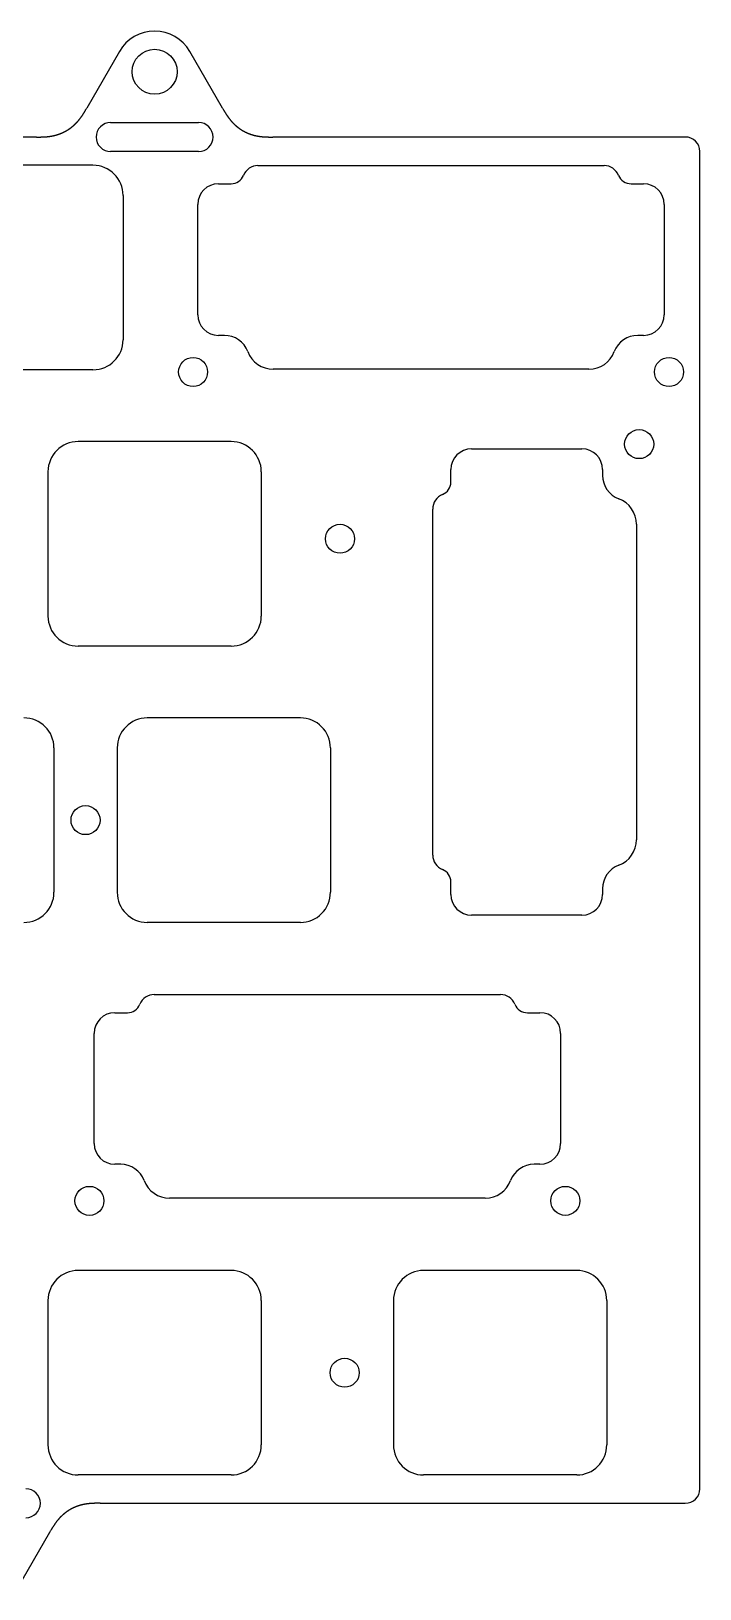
# Model space of a CAD drawing. Header units: millimetres. Extents: x -9 to 276, y -92 to 16.
# Drawn here: x 229.6 to 275.7, y -91.1 to 16.3 of the extents above; entities that cross this region are included whole.
import ezdxf

# ---------------------------------------------------------------- set-up
doc = ezdxf.new("R2010")
doc.units = ezdxf.units.MM
doc.layers.add('BLACK', color=7, linetype='CONTINUOUS')
doc.layers.add('Edge.Cuts', color=53, linetype='CONTINUOUS', true_color=0xc8a339)

msp = doc.modelspace()

# ---------------------------------------------------------------- linework, layer by layer
at = {"layer": 'BLACK', "linetype": 'Continuous'}
for p, q in [((243.4, -69.15), (232.849999, -69.15)), ((267.2125, -69.15), (256.662499, -69.15)), ((230.775, -71.225), (230.775, -81.175001)), ((245.475, -71.225), (245.475, -81.175)), ((254.5875, -71.225), (254.5875, -81.175001)), ((269.2875, -71.225), (269.2875, -81.175)), ((243.4, -83.25), (232.85, -83.25)), ((267.2125, -83.25), (256.6625, -83.25))]:
    msp.add_line(p, q, dxfattribs=at)
at = {"layer": 'BLACK'}
msp.add_circle((251.221875, -76.2), 1, dxfattribs=at)
for centre, radius, start, end in [((232.850004, -71.225004), 2.075004, 90.00013806, 179.99988955), ((243.4, -71.225), 2.075, 0, 90), ((256.662504, -71.225004), 2.075004, 90.00013806, 179.99988955), ((267.2125, -71.225), 2.075, 0, 90), ((232.850002, -81.174998), 2.075002, 180.00008284, 269.99994478), ((243.4, -81.175), 2.075, 270, 0), ((256.662502, -81.174998), 2.075002, 180.00008284, 269.99994478), ((267.2125, -81.175), 2.075, 270, 0)]:
    msp.add_arc(centre, radius, start, end, dxfattribs=at)
at = {"layer": 'Edge.Cuts', "linetype": 'CONTINUOUS'}
for p, q in [((235.700129, 14.9), (233.448462, 11)), ((242.801537, 11), (240.549871, 14.9)), ((233.283406, 10.718846), (233.296514, 10.74055)), ((233.296514, 10.74055), (233.310019, 10.763064)), ((233.310019, 10.763064), (233.324006, 10.786532)), ((233.324006, 10.786532), (233.338586, 10.811149)), ((233.338586, 10.811149), (233.353924, 10.837196)), ((233.353924, 10.837196), (233.370266, 10.865098)), ((233.370266, 10.865098), (233.388018, 10.89556)), ((233.388018, 10.89556), (233.407962, 10.929928)), ((233.407962, 10.929928), (233.432009, 10.971507)), ((233.432009, 10.971507), (233.448462, 11)), ((242.801537, 11), (242.823643, 10.961725)), ((242.823643, 10.961725), (242.845962, 10.923156)), ((242.845962, 10.923156), (242.857212, 10.903769)), ((242.857212, 10.903769), (242.868527, 10.884317)), ((242.868527, 10.884317), (242.879911, 10.864802)), ((242.879911, 10.864802), (242.891369, 10.845228)), ((242.891369, 10.845228), (242.902904, 10.825597)), ((242.902904, 10.825597), (242.91452, 10.805913)), ((242.91452, 10.805913), (242.926221, 10.786177)), ((242.926221, 10.786177), (242.938012, 10.766393)), ((242.938012, 10.766393), (242.949895, 10.746563)), ((242.949895, 10.746563), (242.961876, 10.726691)), ((232.381676, 9.662476), (232.387888, 9.667278)), ((232.387888, 9.667278), (232.394088, 9.672096)), ((232.394088, 9.672096), (232.400276, 9.676931)), ((232.400276, 9.676931), (232.406453, 9.681782)), ((232.406453, 9.681782), (232.412619, 9.68665)), ((232.412619, 9.68665), (232.418774, 9.691534)), ((232.418774, 9.691534), (232.424916, 9.696434)), ((232.424916, 9.696434), (232.431048, 9.701351)), ((232.431048, 9.701351), (232.437168, 9.706285)), ((232.437168, 9.706285), (232.443276, 9.711235)), ((232.443276, 9.711235), (232.449373, 9.716201)), ((232.449373, 9.716201), (232.455459, 9.721184)), ((232.455459, 9.721184), (232.461533, 9.726183)), ((232.461533, 9.726183), (232.467595, 9.731198)), ((232.467595, 9.731198), (232.473645, 9.73623)), ((232.473645, 9.73623), (232.479684, 9.741278)), ((232.479684, 9.741278), (232.485712, 9.746342)), ((232.485712, 9.746342), (232.491727, 9.751423)), ((232.491727, 9.751423), (232.497731, 9.75652)), ((232.497731, 9.75652), (232.503723, 9.761633)), ((232.503723, 9.761633), (232.509704, 9.766763)), ((232.509704, 9.766763), (232.515672, 9.771909)), ((232.515672, 9.771909), (232.521629, 9.777071)), ((232.521629, 9.777071), (232.527574, 9.782249)), ((232.527574, 9.782249), (232.533507, 9.787443)), ((232.533507, 9.787443), (232.539428, 9.792654)), ((232.539428, 9.792654), (232.545338, 9.797881)), ((232.545338, 9.797881), (232.551235, 9.803124)), ((232.551235, 9.803124), (232.55712, 9.808383)), ((232.55712, 9.808383), (232.562994, 9.813658)), ((232.562994, 9.813658), (232.568855, 9.818949)), ((232.568855, 9.818949), (232.574705, 9.824257)), ((232.574705, 9.824257), (232.580542, 9.82958)), ((232.580542, 9.82958), (232.586367, 9.834919)), ((232.586367, 9.834919), (232.586875, 9.835386)), ((232.586875, 9.835386), (232.598466, 9.846097)), ((232.598466, 9.846097), (232.610011, 9.856873)), ((232.610011, 9.856873), (232.621511, 9.867716)), ((232.621511, 9.867716), (232.632966, 9.878626)), ((232.632966, 9.878626), (232.644377, 9.889605)), ((232.644377, 9.889605), (232.655745, 9.900653)), ((232.655745, 9.900653), (232.667071, 9.911771)), ((232.667071, 9.911771), (232.678355, 9.92296)), ((232.678355, 9.92296), (232.689599, 9.934222)), ((232.689599, 9.934222), (232.700804, 9.945556)), ((232.700804, 9.945556), (232.71197, 9.956965)), ((232.71197, 9.956965), (232.723098, 9.968449)), ((232.723098, 9.968449), (232.734189, 9.98001)), ((232.734189, 9.98001), (232.745245, 9.991649)), ((232.745245, 9.991649), (232.756266, 10.003367)), ((232.756266, 10.003367), (232.767253, 10.015166)), ((232.767253, 10.015166), (232.778208, 10.027046)), ((232.778208, 10.027046), (232.789131, 10.03901)), ((232.789131, 10.03901), (232.800024, 10.051058)), ((232.800024, 10.051058), (232.810888, 10.063193)), ((232.810888, 10.063193), (232.821723, 10.075416)), ((232.821723, 10.075416), (232.832532, 10.087729)), ((232.832532, 10.087729), (232.843315, 10.100134)), ((232.843315, 10.100134), (232.854074, 10.112632)), ((232.854074, 10.112632), (232.864811, 10.125226)), ((232.864811, 10.125226), (232.875526, 10.137918)), ((232.875526, 10.137918), (232.886221, 10.15071)), ((232.886221, 10.15071), (232.896898, 10.163604)), ((232.896898, 10.163604), (232.907559, 10.176603)), ((232.907559, 10.176603), (232.918204, 10.189709)), ((232.918204, 10.189709), (232.928837, 10.202926)), ((232.928837, 10.202926), (232.939458, 10.216255)), ((232.939458, 10.216255), (232.95007, 10.229701)), ((232.95007, 10.229701), (232.960675, 10.243266)), ((232.960675, 10.243266), (232.971275, 10.256954)), ((232.971275, 10.256954), (232.981872, 10.270768)), ((232.981872, 10.270768), (232.99247, 10.284713)), ((232.99247, 10.284713), (233.003069, 10.298793)), ((233.003069, 10.298793), (233.013674, 10.313011)), ((233.013674, 10.313011), (233.024287, 10.327374)), ((233.024287, 10.327374), (233.034912, 10.341886)), ((233.034912, 10.341886), (233.045551, 10.356552)), ((233.045551, 10.356552), (233.056208, 10.371379)), ((233.056208, 10.371379), (233.066888, 10.386373)), ((233.066888, 10.386373), (233.077594, 10.401541)), ((233.077594, 10.401541), (233.088331, 10.416891)), ((233.088331, 10.416891), (233.099103, 10.43243)), ((233.099103, 10.43243), (233.109918, 10.448169)), ((233.109918, 10.448169), (233.120779, 10.464116)), ((233.120779, 10.464116), (233.131694, 10.480284)), ((233.131694, 10.480284), (233.142671, 10.496683)), ((233.142671, 10.496683), (233.153715, 10.513327)), ((233.153715, 10.513327), (233.164838, 10.530232)), ((233.164838, 10.530232), (233.176048, 10.547414)), ((233.176048, 10.547414), (233.187357, 10.564892)), ((233.187357, 10.564892), (233.198777, 10.582688)), ((233.198777, 10.582688), (233.210323, 10.600826)), ((233.210323, 10.600826), (233.222011, 10.619335)), ((233.222011, 10.619335), (233.233861, 10.638248)), ((233.233861, 10.638248), (233.245896, 10.657604)), ((233.245896, 10.657604), (233.258142, 10.67745)), ((233.258142, 10.67745), (233.270632, 10.697841)), ((233.270632, 10.697841), (233.283406, 10.718846)), ((235.093762, 10), (241.156237, 10)), ((242.961876, 10.726691), (242.973958, 10.706778)), ((242.973958, 10.706778), (242.986144, 10.686828)), ((242.986144, 10.686828), (242.998439, 10.666844)), ((242.998439, 10.666844), (243.004629, 10.656839)), ((243.004629, 10.656839), (243.010848, 10.646828)), ((243.010848, 10.646828), (243.017096, 10.636808)), ((243.017096, 10.636808), (243.023373, 10.626782)), ((243.023373, 10.626782), (243.029681, 10.61675)), ((243.029681, 10.61675), (243.036019, 10.606711)), ((243.036019, 10.606711), (243.042389, 10.596666)), ((243.042389, 10.596666), (243.04879, 10.586616)), ((243.04879, 10.586616), (243.055223, 10.576561)), ((243.055223, 10.576561), (243.061689, 10.566501)), ((243.061689, 10.566501), (243.068189, 10.556436)), ((243.068189, 10.556436), (243.074722, 10.546367)), ((243.074722, 10.546367), (243.081289, 10.536295)), ((243.081289, 10.536295), (243.087891, 10.526219)), ((243.087891, 10.526219), (243.094528, 10.51614)), ((243.094528, 10.51614), (243.1012, 10.506058)), ((243.1012, 10.506058), (243.107909, 10.495974)), ((243.107909, 10.495974), (243.114654, 10.485888)), ((243.114654, 10.485888), (243.121437, 10.4758)), ((243.121437, 10.4758), (243.128257, 10.465711)), ((243.128257, 10.465711), (243.135115, 10.45562)), ((243.135115, 10.45562), (243.142012, 10.445529)), ((243.142012, 10.445529), (243.148948, 10.435438)), ((243.148948, 10.435438), (243.155924, 10.425347)), ((243.155924, 10.425347), (243.16294, 10.415256)), ((243.16294, 10.415256), (243.169996, 10.405166)), ((243.169996, 10.405166), (243.177094, 10.395077)), ((243.177094, 10.395077), (243.184233, 10.384989)), ((243.184233, 10.384989), (243.191414, 10.374903)), ((243.191414, 10.374903), (243.198638, 10.36482)), ((243.198638, 10.36482), (243.205905, 10.354738)), ((243.205905, 10.354738), (243.213215, 10.34466)), ((243.213215, 10.34466), (243.22057, 10.334585)), ((243.22057, 10.334585), (243.227969, 10.324513)), ((243.227969, 10.324513), (243.235413, 10.314445)), ((243.235413, 10.314445), (243.242902, 10.304381)), ((243.242902, 10.304381), (243.250438, 10.294322)), ((243.250438, 10.294322), (243.25802, 10.284267)), ((243.25802, 10.284267), (243.26565, 10.274218)), ((243.26565, 10.274218), (243.273327, 10.264175)), ((243.273327, 10.264175), (243.281052, 10.254137)), ((243.281052, 10.254137), (243.288825, 10.244105)), ((243.288825, 10.244105), (243.296648, 10.234081)), ((243.296648, 10.234081), (243.30452, 10.224063)), ((243.30452, 10.224063), (243.312442, 10.214052)), ((243.312442, 10.214052), (243.320414, 10.204049)), ((243.320414, 10.204049), (243.328438, 10.194055)), ((243.328438, 10.194055), (243.336513, 10.184068)), ((243.336513, 10.184068), (243.34464, 10.17409)), ((243.34464, 10.17409), (243.352819, 10.164121)), ((243.352819, 10.164121), (243.361052, 10.154162)), ((243.361052, 10.154162), (243.369338, 10.144212)), ((243.369338, 10.144212), (243.377678, 10.134273)), ((243.377678, 10.134273), (243.386072, 10.124344)), ((243.386072, 10.124344), (243.394522, 10.114425)), ((243.394522, 10.114425), (243.403026, 10.104518)), ((243.403026, 10.104518), (243.411587, 10.094622)), ((243.411587, 10.094622), (243.420205, 10.084738)), ((243.420205, 10.084738), (243.428879, 10.074866)), ((243.428879, 10.074866), (243.437611, 10.065007)), ((243.437611, 10.065007), (243.4464, 10.055161)), ((243.4464, 10.055161), (243.455248, 10.045327)), ((243.455248, 10.045327), (243.464155, 10.035508)), ((243.464155, 10.035508), (243.473122, 10.025702)), ((243.473122, 10.025702), (243.482148, 10.01591)), ((243.482148, 10.01591), (243.491235, 10.006133)), ((243.491235, 10.006133), (243.500383, 9.996371)), ((243.500383, 9.996371), (243.509592, 9.986624)), ((243.509592, 9.986624), (243.518863, 9.976893)), ((243.518863, 9.976893), (243.528196, 9.967178)), ((243.528196, 9.967178), (243.537593, 9.957479)), ((243.537593, 9.957479), (243.547052, 9.947796)), ((243.547052, 9.947796), (243.556576, 9.938131)), ((243.556576, 9.938131), (243.566164, 9.928483)), ((243.566164, 9.928483), (243.575817, 9.918853)), ((243.575817, 9.918853), (243.585535, 9.909241)), ((243.585535, 9.909241), (243.595319, 9.899647)), ((243.595319, 9.899647), (243.605169, 9.890072)), ((243.605169, 9.890072), (243.615087, 9.880516)), ((243.615087, 9.880516), (243.625071, 9.87098)), ((243.625071, 9.87098), (243.635124, 9.861463)), ((243.635124, 9.861463), (243.645245, 9.851966)), ((243.645245, 9.851966), (243.655434, 9.84249)), ((243.655434, 9.84249), (243.665693, 9.833035)), ((243.665693, 9.833035), (243.676022, 9.823601)), ((243.676022, 9.823601), (243.686421, 9.814188)), ((243.686421, 9.814188), (243.696891, 9.804797)), ((243.696891, 9.804797), (243.707433, 9.795429)), ((243.707433, 9.795429), (243.718046, 9.786083)), ((243.718046, 9.786083), (243.728731, 9.77676)), ((243.728731, 9.77676), (243.73949, 9.76746)), ((243.73949, 9.76746), (243.750321, 9.758183)), ((243.750321, 9.758183), (243.761226, 9.748931)), ((243.761226, 9.748931), (243.772206, 9.739703)), ((243.772206, 9.739703), (243.778256, 9.734655)), ((243.778256, 9.734655), (243.784318, 9.729623)), ((243.784318, 9.729623), (243.790391, 9.724608)), ((243.790391, 9.724608), (243.796476, 9.71961)), ((243.796476, 9.71961), (243.802572, 9.714627)), ((243.802572, 9.714627), (243.808679, 9.709662)), ((243.808679, 9.709662), (243.814798, 9.704712)), ((243.814798, 9.704712), (243.820929, 9.69978)), ((243.820929, 9.69978), (243.827071, 9.694863)), ((243.827071, 9.694863), (243.833224, 9.689964)), ((243.833224, 9.689964), (243.839388, 9.68508)), ((243.839388, 9.68508), (243.845564, 9.680214)), ((243.845564, 9.680214), (243.851751, 9.675364)), ((243.851751, 9.675364), (243.857949, 9.67053)), ((243.857949, 9.67053), (243.864159, 9.665713)), ((229.984361, 9), (141.490638, 9)), ((229.984361, 9), (230.028561, 9.000006)), ((230.028561, 9.000006), (230.073122, 9.000051)), ((230.073122, 9.000051), (230.095537, 9.0001)), ((230.095537, 9.0001), (230.118041, 9.000173)), ((230.118041, 9.000173), (230.140633, 9.000275)), ((230.140633, 9.000275), (230.163313, 9.000411)), ((230.163313, 9.000411), (230.186082, 9.000585)), ((230.186082, 9.000585), (230.208937, 9.000803)), ((230.208937, 9.000803), (230.231879, 9.001069)), ((230.231879, 9.001069), (230.254908, 9.001387)), ((230.254908, 9.001387), (230.278023, 9.001764)), ((230.278023, 9.001764), (230.301223, 9.002203)), ((230.301223, 9.002203), (230.324509, 9.00271)), ((230.324509, 9.00271), (230.347879, 9.003289)), ((230.347879, 9.003289), (230.371334, 9.003945)), ((230.371334, 9.003945), (230.383093, 9.004303)), ((230.383093, 9.004303), (230.394873, 9.004683)), ((230.394873, 9.004683), (230.406673, 9.005084)), ((230.406673, 9.005084), (230.418495, 9.005507)), ((230.418495, 9.005507), (230.430337, 9.005953)), ((230.430337, 9.005953), (230.4422, 9.006423)), ((230.4422, 9.006423), (230.454084, 9.006917)), ((230.454084, 9.006917), (230.465988, 9.007436)), ((230.465988, 9.007436), (230.477913, 9.00798)), ((230.477913, 9.00798), (230.489859, 9.008549)), ((230.489859, 9.008549), (230.501824, 9.009146)), ((230.501824, 9.009146), (230.513811, 9.009769)), ((230.513811, 9.009769), (230.525817, 9.01042)), ((230.525817, 9.01042), (230.537844, 9.011099)), ((230.537844, 9.011099), (230.549891, 9.011808)), ((230.549891, 9.011808), (230.561959, 9.012545)), ((230.561959, 9.012545), (230.574046, 9.013313)), ((230.574046, 9.013313), (230.586154, 9.014112)), ((230.586154, 9.014112), (230.598282, 9.014942)), ((230.598282, 9.014942), (230.610429, 9.015804)), ((230.610429, 9.015804), (230.622597, 9.016698)), ((230.622597, 9.016698), (230.634784, 9.017625)), ((230.634784, 9.017625), (230.646992, 9.018586)), ((230.646992, 9.018586), (230.659219, 9.019582)), ((230.659219, 9.019582), (230.671465, 9.020612)), ((230.671465, 9.020612), (230.683732, 9.021678)), ((230.683732, 9.021678), (230.696018, 9.02278)), ((230.696018, 9.02278), (230.708324, 9.023919)), ((230.708324, 9.023919), (230.720649, 9.025095)), ((230.720649, 9.025095), (230.732994, 9.026309)), ((230.732994, 9.026309), (230.745358, 9.027562)), ((230.745358, 9.027562), (230.757741, 9.028854)), ((230.757741, 9.028854), (230.770144, 9.030185)), ((230.770144, 9.030185), (230.782566, 9.031557)), ((230.782566, 9.031557), (230.795007, 9.03297)), ((230.795007, 9.03297), (230.807467, 9.034424)), ((230.807467, 9.034424), (230.819947, 9.035921)), ((230.819947, 9.035921), (230.832445, 9.03746)), ((230.832445, 9.03746), (230.844963, 9.039043)), ((230.844963, 9.039043), (230.857499, 9.040669)), ((230.857499, 9.040669), (230.870055, 9.042341)), ((230.870055, 9.042341), (230.882629, 9.044057)), ((230.882629, 9.044057), (230.895222, 9.045819)), ((230.895222, 9.045819), (230.907834, 9.047627)), ((230.907834, 9.047627), (230.920464, 9.049483)), ((230.920464, 9.049483), (230.933113, 9.051386)), ((230.933113, 9.051386), (230.94578, 9.053337)), ((230.94578, 9.053337), (230.958467, 9.055337)), ((230.958467, 9.055337), (230.971171, 9.057386)), ((230.971171, 9.057386), (230.983894, 9.059485)), ((230.983894, 9.059485), (230.996636, 9.061635)), ((230.996636, 9.061635), (231.009395, 9.063836)), ((231.009395, 9.063836), (231.022173, 9.066089)), ((231.022173, 9.066089), (231.034969, 9.068394)), ((231.034969, 9.068394), (231.047784, 9.070753)), ((231.047784, 9.070753), (231.060616, 9.073164)), ((231.060616, 9.073164), (231.073466, 9.07563)), ((231.073466, 9.07563), (231.086335, 9.078151)), ((231.086335, 9.078151), (231.099221, 9.080728)), ((231.099221, 9.080728), (231.112126, 9.08336)), ((231.112126, 9.08336), (231.125048, 9.086049)), ((231.125048, 9.086049), (231.137988, 9.088795)), ((231.137988, 9.088795), (231.150945, 9.091598)), ((231.150945, 9.091598), (231.163921, 9.094461)), ((231.163921, 9.094461), (231.176914, 9.097382)), ((231.176914, 9.097382), (231.189924, 9.100363)), ((231.189924, 9.100363), (231.202952, 9.103404)), ((231.202952, 9.103404), (231.215998, 9.106506)), ((231.215998, 9.106506), (231.229061, 9.109669)), ((231.229061, 9.109669), (231.242141, 9.112894)), ((231.242141, 9.112894), (231.255239, 9.116182)), ((231.255239, 9.116182), (231.268354, 9.119534)), ((231.268354, 9.119534), (231.281486, 9.122949)), ((231.281486, 9.122949), (231.294635, 9.126428)), ((231.294635, 9.126428), (231.307802, 9.129973)), ((231.307802, 9.129973), (231.320985, 9.133583)), ((231.320985, 9.133583), (231.334186, 9.137259)), ((231.334186, 9.137259), (231.347403, 9.141002)), ((231.347403, 9.141002), (231.360637, 9.144813)), ((231.360637, 9.144813), (231.373889, 9.148692)), ((231.373889, 9.148692), (231.387157, 9.152639)), ((231.387157, 9.152639), (231.400441, 9.156656)), ((231.400441, 9.156656), (231.413743, 9.160742)), ((231.413743, 9.160742), (231.427061, 9.164899)), ((231.427061, 9.164899), (231.440396, 9.169127)), ((231.440396, 9.169127), (231.453747, 9.173427)), ((231.453747, 9.173427), (231.467114, 9.177799)), ((231.467114, 9.177799), (231.480498, 9.182244)), ((231.480498, 9.182244), (231.493899, 9.186762)), ((231.493899, 9.186762), (231.507316, 9.191354)), ((231.507316, 9.191354), (231.520749, 9.196021)), ((231.520749, 9.196021), (231.534198, 9.200763)), ((231.534198, 9.200763), (231.547663, 9.205581)), ((231.547663, 9.205581), (231.561145, 9.210476)), ((231.561145, 9.210476), (231.568542, 9.213192)), ((231.568542, 9.213192), (231.57593, 9.215925)), ((231.57593, 9.215925), (231.58331, 9.218677)), ((231.58331, 9.218677), (231.590681, 9.221447)), ((231.590681, 9.221447), (231.598044, 9.224236)), ((231.598044, 9.224236), (231.605398, 9.227042)), ((231.605398, 9.227042), (231.612744, 9.229867)), ((231.612744, 9.229867), (231.620081, 9.232709)), ((231.620081, 9.232709), (231.62741, 9.23557)), ((231.62741, 9.23557), (231.63473, 9.238449)), ((231.63473, 9.238449), (231.642041, 9.241346)), ((231.642041, 9.241346), (231.649343, 9.244261)), ((231.649343, 9.244261), (231.656637, 9.247194)), ((231.656637, 9.247194), (231.663922, 9.250146)), ((231.663922, 9.250146), (231.671199, 9.253115)), ((231.671199, 9.253115), (231.678466, 9.256102)), ((231.678466, 9.256102), (231.685725, 9.259107)), ((231.685725, 9.259107), (231.692975, 9.26213)), ((231.692975, 9.26213), (231.700216, 9.265172)), ((231.700216, 9.265172), (231.707448, 9.268231)), ((231.707448, 9.268231), (231.714671, 9.271308)), ((231.714671, 9.271308), (231.721886, 9.274403)), ((231.721886, 9.274403), (231.729091, 9.277516)), ((231.729091, 9.277516), (231.736288, 9.280647)), ((231.736288, 9.280647), (231.743475, 9.283795)), ((231.743475, 9.283795), (231.750654, 9.286962)), ((231.750654, 9.286962), (231.757823, 9.290147)), ((231.757823, 9.290147), (231.764983, 9.293349)), ((231.764983, 9.293349), (231.772134, 9.296569)), ((231.772134, 9.296569), (231.779277, 9.299807)), ((231.779277, 9.299807), (231.786409, 9.303063)), ((231.786409, 9.303063), (231.793533, 9.306337)), ((231.793533, 9.306337), (231.800648, 9.309628)), ((231.800648, 9.309628), (231.807753, 9.312937)), ((231.807753, 9.312937), (231.814849, 9.316264)), ((231.814849, 9.316264), (231.821936, 9.319609)), ((231.821936, 9.319609), (231.829014, 9.322971)), ((231.829014, 9.322971), (231.836082, 9.326351)), ((231.836082, 9.326351), (231.843141, 9.329749)), ((231.843141, 9.329749), (231.85019, 9.333165)), ((231.85019, 9.333165), (231.85723, 9.336598)), ((231.85723, 9.336598), (231.864261, 9.340049)), ((231.864261, 9.340049), (231.871282, 9.343517)), ((231.871282, 9.343517), (231.878294, 9.347003)), ((231.878294, 9.347003), (231.885296, 9.350507)), ((231.885296, 9.350507), (231.892289, 9.354029)), ((231.892289, 9.354029), (231.899272, 9.357567)), ((231.899272, 9.357567), (231.906246, 9.361124)), ((231.906246, 9.361124), (231.91321, 9.364698)), ((231.91321, 9.364698), (231.920165, 9.36829)), ((231.920165, 9.36829), (231.92711, 9.371899)), ((231.92711, 9.371899), (231.934045, 9.375526)), ((231.934045, 9.375526), (231.940971, 9.37917)), ((231.940971, 9.37917), (231.947886, 9.382831)), ((231.947886, 9.382831), (231.954793, 9.386511)), ((231.954793, 9.386511), (231.961689, 9.390207)), ((231.961689, 9.390207), (231.968576, 9.393921)), ((231.968576, 9.393921), (231.975452, 9.397653)), ((231.975452, 9.397653), (231.982319, 9.401402)), ((231.982319, 9.401402), (231.989176, 9.405168)), ((231.989176, 9.405168), (231.996024, 9.408952)), ((231.996024, 9.408952), (232.002861, 9.412753)), ((232.002861, 9.412753), (232.009689, 9.416572)), ((232.009689, 9.416572), (232.016506, 9.420407)), ((232.016506, 9.420407), (232.023314, 9.424261)), ((232.023314, 9.424261), (232.030111, 9.428131)), ((232.030111, 9.428131), (232.036899, 9.432019)), ((232.036899, 9.432019), (232.043676, 9.435924)), ((232.043676, 9.435924), (232.050443, 9.439846)), ((232.050443, 9.439846), (232.057201, 9.443786)), ((232.057201, 9.443786), (232.063948, 9.447743)), ((232.063948, 9.447743), (232.070685, 9.451717)), ((232.070685, 9.451717), (232.077412, 9.455709)), ((232.077412, 9.455709), (232.084129, 9.459717)), ((232.084129, 9.459717), (232.090835, 9.463743)), ((232.090835, 9.463743), (232.097532, 9.467786)), ((232.097532, 9.467786), (232.104217, 9.471846)), ((232.104217, 9.471846), (232.110893, 9.475924)), ((232.110893, 9.475924), (232.117559, 9.480018)), ((232.117559, 9.480018), (232.124214, 9.48413)), ((232.124214, 9.48413), (232.130859, 9.488258)), ((232.130859, 9.488258), (232.137493, 9.492404)), ((232.137493, 9.492404), (232.144117, 9.496567)), ((232.144117, 9.496567), (232.150731, 9.500747)), ((232.150731, 9.500747), (232.157334, 9.504944)), ((232.157334, 9.504944), (232.163926, 9.509158)), ((232.163926, 9.509158), (232.170508, 9.513389)), ((232.170508, 9.513389), (232.17708, 9.517637)), ((232.17708, 9.517637), (232.183641, 9.521903)), ((232.183641, 9.521903), (232.190192, 9.526185)), ((232.190192, 9.526185), (232.196732, 9.530484)), ((232.196732, 9.530484), (232.203261, 9.5348)), ((232.203261, 9.5348), (232.20978, 9.539133)), ((232.20978, 9.539133), (232.216288, 9.543483)), ((232.216288, 9.543483), (232.222785, 9.54785)), ((232.222785, 9.54785), (232.229272, 9.552233)), ((232.229272, 9.552233), (232.235747, 9.556634)), ((232.235747, 9.556634), (232.242213, 9.561051)), ((232.242213, 9.561051), (232.248667, 9.565486)), ((232.248667, 9.565486), (232.255111, 9.569937)), ((232.255111, 9.569937), (232.261543, 9.574405)), ((232.261543, 9.574405), (232.267965, 9.57889)), ((232.267965, 9.57889), (232.274376, 9.583391)), ((232.274376, 9.583391), (232.280776, 9.58791)), ((232.280776, 9.58791), (232.287165, 9.592445)), ((232.287165, 9.592445), (232.293544, 9.596997)), ((232.293544, 9.596997), (232.299911, 9.601566)), ((232.299911, 9.601566), (232.306267, 9.606151)), ((232.306267, 9.606151), (232.312612, 9.610753)), ((232.312612, 9.610753), (232.318947, 9.615372)), ((232.318947, 9.615372), (232.32527, 9.620008)), ((232.32527, 9.620008), (232.331582, 9.62466)), ((232.331582, 9.62466), (232.337883, 9.629329)), ((232.337883, 9.629329), (232.344173, 9.634014)), ((232.344173, 9.634014), (232.350451, 9.638717)), ((232.350451, 9.638717), (232.356719, 9.643435)), ((232.356719, 9.643435), (232.362975, 9.648171)), ((232.362975, 9.648171), (232.36922, 9.652923)), ((232.36922, 9.652923), (232.375454, 9.657691)), ((232.375454, 9.657691), (232.381676, 9.662476)), ((243.864159, 9.665713), (243.87038, 9.660913)), ((243.87038, 9.660913), (243.876612, 9.656129)), ((243.876612, 9.656129), (243.882855, 9.651362)), ((243.882855, 9.651362), (243.889109, 9.646612)), ((243.889109, 9.646612), (243.895375, 9.641878)), ((243.895375, 9.641878), (243.901651, 9.637161)), ((243.901651, 9.637161), (243.907939, 9.632461)), ((243.907939, 9.632461), (243.914237, 9.627777)), ((243.914237, 9.627777), (243.920547, 9.62311)), ((243.920547, 9.62311), (243.926868, 9.61846)), ((243.926868, 9.61846), (243.933199, 9.613827)), ((243.933199, 9.613827), (243.939542, 9.60921)), ((243.939542, 9.60921), (243.945895, 9.604611)), ((243.945895, 9.604611), (243.95226, 9.600028)), ((243.95226, 9.600028), (243.958635, 9.595461)), ((243.958635, 9.595461), (243.965021, 9.590912)), ((243.965021, 9.590912), (243.971418, 9.586379)), ((243.971418, 9.586379), (243.977826, 9.581864)), ((243.977826, 9.581864), (243.984244, 9.577365)), ((243.984244, 9.577365), (243.990673, 9.572883)), ((243.990673, 9.572883), (243.997113, 9.568418)), ((243.997113, 9.568418), (244.003564, 9.56397)), ((244.003564, 9.56397), (244.010025, 9.559539)), ((244.010025, 9.559539), (244.016497, 9.555124)), ((244.016497, 9.555124), (244.02298, 9.550727)), ((244.02298, 9.550727), (244.029473, 9.546347)), ((244.029473, 9.546347), (244.035977, 9.541983)), ((244.035977, 9.541983), (244.042492, 9.537637)), ((244.042492, 9.537637), (244.049017, 9.533308)), ((244.049017, 9.533308), (244.055552, 9.528995)), ((244.055552, 9.528995), (244.062098, 9.5247)), ((244.062098, 9.5247), (244.068655, 9.520422)), ((244.068655, 9.520422), (244.075222, 9.516161)), ((244.075222, 9.516161), (244.081799, 9.511917)), ((244.081799, 9.511917), (244.088387, 9.50769)), ((244.088387, 9.50769), (244.094985, 9.50348)), ((244.094985, 9.50348), (244.101593, 9.499287)), ((244.101593, 9.499287), (244.108212, 9.495111)), ((244.108212, 9.495111), (244.114841, 9.490953)), ((244.114841, 9.490953), (244.12148, 9.486812)), ((244.12148, 9.486812), (244.12813, 9.482687)), ((244.12813, 9.482687), (244.13479, 9.47858)), ((244.13479, 9.47858), (244.14146, 9.474491)), ((244.14146, 9.474491), (244.14814, 9.470418)), ((244.14814, 9.470418), (244.15483, 9.466363)), ((244.15483, 9.466363), (244.161531, 9.462325)), ((244.161531, 9.462325), (244.168241, 9.458304)), ((244.168241, 9.458304), (244.174962, 9.454301)), ((244.174962, 9.454301), (244.181693, 9.450314)), ((244.181693, 9.450314), (244.188433, 9.446346)), ((244.188433, 9.446346), (244.195184, 9.442394)), ((244.195184, 9.442394), (244.201945, 9.43846)), ((244.201945, 9.43846), (244.208716, 9.434543)), ((244.208716, 9.434543), (244.215496, 9.430643)), ((244.215496, 9.430643), (244.222287, 9.426761)), ((244.222287, 9.426761), (244.229087, 9.422896)), ((244.229087, 9.422896), (244.235898, 9.419049)), ((244.235898, 9.419049), (244.242718, 9.415219)), ((244.242718, 9.415219), (244.249548, 9.411406)), ((244.249548, 9.411406), (244.256387, 9.407611)), ((244.256387, 9.407611), (244.263237, 9.403834)), ((244.263237, 9.403834), (244.270096, 9.400073)), ((244.270096, 9.400073), (244.276965, 9.396331)), ((244.276965, 9.396331), (244.283844, 9.392606)), ((244.283844, 9.392606), (244.290732, 9.388898)), ((244.290732, 9.388898), (244.29763, 9.385208)), ((244.29763, 9.385208), (244.304538, 9.381535)), ((244.304538, 9.381535), (244.311455, 9.37788)), ((244.311455, 9.37788), (244.318382, 9.374242)), ((244.318382, 9.374242), (244.325318, 9.370622)), ((244.325318, 9.370622), (244.332264, 9.36702)), ((244.332264, 9.36702), (244.339219, 9.363435)), ((244.339219, 9.363435), (244.346184, 9.359868)), ((244.346184, 9.359868), (244.353158, 9.356319)), ((244.353158, 9.356319), (244.360142, 9.352787)), ((244.360142, 9.352787), (244.367135, 9.349273)), ((244.367135, 9.349273), (244.374137, 9.345776)), ((244.374137, 9.345776), (244.381149, 9.342297)), ((244.381149, 9.342297), (244.38817, 9.338836)), ((244.38817, 9.338836), (244.395201, 9.335392)), ((244.395201, 9.335392), (244.402241, 9.331967)), ((244.402241, 9.331967), (244.40929, 9.328559)), ((244.40929, 9.328559), (244.416348, 9.325169)), ((244.416348, 9.325169), (244.423415, 9.321796)), ((244.423415, 9.321796), (244.430492, 9.318441)), ((244.430492, 9.318441), (244.437578, 9.315104)), ((244.437578, 9.315104), (244.444673, 9.311785)), ((244.444673, 9.311785), (244.451777, 9.308484)), ((244.451777, 9.308484), (244.45889, 9.305201)), ((244.45889, 9.305201), (244.466012, 9.301935)), ((244.466012, 9.301935), (244.473144, 9.298687)), ((244.473144, 9.298687), (244.480284, 9.295457)), ((244.480284, 9.295457), (244.487433, 9.292245)), ((244.487433, 9.292245), (244.494591, 9.289051)), ((244.494591, 9.289051), (244.501759, 9.285875)), ((244.501759, 9.285875), (244.508935, 9.282717)), ((244.508935, 9.282717), (244.51612, 9.279577)), ((244.51612, 9.279577), (244.523314, 9.276454)), ((244.523314, 9.276454), (244.530516, 9.27335)), ((244.530516, 9.27335), (244.537728, 9.270263)), ((244.537728, 9.270263), (244.544948, 9.267195)), ((244.544948, 9.267195), (244.552177, 9.264145)), ((244.552177, 9.264145), (244.559415, 9.261112)), ((244.559415, 9.261112), (244.566662, 9.258098)), ((244.566662, 9.258098), (244.573917, 9.255101)), ((244.573917, 9.255101), (244.581181, 9.252123)), ((244.581181, 9.252123), (244.588454, 9.249163)), ((244.588454, 9.249163), (244.595735, 9.246221)), ((244.595735, 9.246221), (244.603025, 9.243297)), ((244.603025, 9.243297), (244.610323, 9.240391)), ((244.610323, 9.240391), (244.617631, 9.237503)), ((244.617631, 9.237503), (244.624946, 9.234633)), ((244.624946, 9.234633), (244.63227, 9.231782)), ((244.63227, 9.231782), (244.639603, 9.228948)), ((244.639603, 9.228948), (244.646944, 9.226133)), ((244.646944, 9.226133), (244.654293, 9.223336)), ((244.654293, 9.223336), (244.661651, 9.220557)), ((244.661651, 9.220557), (244.669017, 9.217797)), ((244.669017, 9.217797), (244.676392, 9.215054)), ((244.676392, 9.215054), (244.683775, 9.21233)), ((244.683775, 9.21233), (244.691166, 9.209625)), ((244.691166, 9.209625), (244.698566, 9.206937)), ((244.698566, 9.206937), (244.705974, 9.204268)), ((244.705974, 9.204268), (244.71339, 9.201617)), ((244.71339, 9.201617), (244.720814, 9.198984)), ((244.720814, 9.198984), (244.728247, 9.196369)), ((244.728247, 9.196369), (244.735687, 9.193773)), ((244.735687, 9.193773), (244.743136, 9.191196)), ((244.743136, 9.191196), (244.750593, 9.188636)), ((244.750593, 9.188636), (244.758058, 9.186095)), ((244.758058, 9.186095), (244.765531, 9.183572)), ((244.765531, 9.183572), (244.773013, 9.181068)), ((244.773013, 9.181068), (244.780502, 9.178582)), ((244.780502, 9.178582), (244.787999, 9.176115)), ((244.787999, 9.176115), (244.795504, 9.173666)), ((244.795504, 9.173666), (244.803017, 9.171235)), ((244.803017, 9.171235), (244.810539, 9.168823)), ((244.810539, 9.168823), (244.818068, 9.16643)), ((244.818068, 9.16643), (244.825605, 9.164055)), ((244.825605, 9.164055), (244.82626, 9.163849)), ((244.82626, 9.163849), (244.841331, 9.159166)), ((244.841331, 9.159166), (244.856436, 9.154556)), ((244.856436, 9.154556), (244.871576, 9.150018)), ((244.871576, 9.150018), (244.886753, 9.145553)), ((244.886753, 9.145553), (244.901966, 9.14116)), ((244.901966, 9.14116), (244.917218, 9.136839)), ((244.917218, 9.136839), (244.932509, 9.13259)), ((244.932509, 9.13259), (244.947842, 9.128412)), ((244.947842, 9.128412), (244.963216, 9.124305)), ((244.963216, 9.124305), (244.978635, 9.120269)), ((244.978635, 9.120269), (244.994098, 9.116303)), ((244.994098, 9.116303), (245.009608, 9.112408)), ((245.009608, 9.112408), (245.025166, 9.108583)), ((245.025166, 9.108583), (245.040773, 9.104828)), ((245.040773, 9.104828), (245.056431, 9.101143)), ((245.056431, 9.101143), (245.072143, 9.097527)), ((245.072143, 9.097527), (245.087909, 9.09398)), ((245.087909, 9.09398), (245.103731, 9.090502)), ((245.103731, 9.090502), (245.119612, 9.087093)), ((245.119612, 9.087093), (245.135553, 9.083752)), ((245.135553, 9.083752), (245.151556, 9.08048)), ((245.151556, 9.08048), (245.167624, 9.077276)), ((245.167624, 9.077276), (245.183759, 9.074139)), ((245.183759, 9.074139), (245.199962, 9.071071)), ((245.199962, 9.071071), (245.216237, 9.06807)), ((245.216237, 9.06807), (245.232586, 9.065136)), ((245.232586, 9.065136), (245.249012, 9.06227)), ((245.249012, 9.06227), (245.265517, 9.05947)), ((245.265517, 9.05947), (245.282104, 9.056737)), ((245.282104, 9.056737), (245.298778, 9.054071)), ((245.298778, 9.054071), (245.31554, 9.051471)), ((245.31554, 9.051471), (245.332394, 9.048938)), ((245.332394, 9.048938), (245.349344, 9.04647)), ((245.349344, 9.04647), (245.366394, 9.044069)), ((245.366394, 9.044069), (245.383549, 9.041733)), ((245.383549, 9.041733), (245.400811, 9.039462)), ((245.400811, 9.039462), (245.418186, 9.037257)), ((245.418186, 9.037257), (245.435679, 9.035118)), ((245.435679, 9.035118), (245.453296, 9.033043)), ((245.453296, 9.033043), (245.471041, 9.031033)), ((245.471041, 9.031033), (245.48892, 9.029088)), ((245.48892, 9.029088), (245.506941, 9.027208)), ((245.506941, 9.027208), (245.525111, 9.025391)), ((245.525111, 9.025391), (245.543436, 9.02364)), ((245.543436, 9.02364), (245.561925, 9.021952)), ((245.561925, 9.021952), (245.580586, 9.020328)), ((245.580586, 9.020328), (245.59943, 9.018769)), ((245.59943, 9.018769), (245.618468, 9.017272)), ((245.618468, 9.017272), (245.637709, 9.01584)), ((245.637709, 9.01584), (245.657168, 9.014471)), ((245.657168, 9.014471), (245.676858, 9.013165)), ((245.676858, 9.013165), (245.696795, 9.011922)), ((245.696795, 9.011922), (245.716996, 9.010742)), ((245.716996, 9.010742), (245.737482, 9.009624)), ((245.737482, 9.009624), (245.758272, 9.00857)), ((245.758272, 9.00857), (245.779394, 9.007577)), ((245.779394, 9.007577), (245.800875, 9.006648)), ((245.800875, 9.006648), (245.822749, 9.00578)), ((245.822749, 9.00578), (245.845053, 9.004974)), ((245.845053, 9.004974), (245.867833, 9.00423)), ((245.867833, 9.00423), (245.891143, 9.003547)), ((245.891143, 9.003547), (245.915048, 9.002926)), ((245.915048, 9.002926), (245.939625, 9.002365)), ((245.939625, 9.002365), (245.964976, 9.001866)), ((245.964976, 9.001866), (245.991227, 9.001427)), ((245.991227, 9.001427), (246.018544, 9.001048)), ((246.018544, 9.001048), (246.047153, 9.00073)), ((246.047153, 9.00073), (246.07738, 9.00047)), ((246.07738, 9.00047), (246.109715, 9.000269)), ((246.109715, 9.000269), (246.144972, 9.000126)), ((246.144972, 9.000126), (246.184709, 9.000038)), ((246.184709, 9.000038), (246.232742, 9.000003)), ((246.232742, 9.000003), (246.265638, 9)), ((274.7, 9), (246.265638, 9)), ((241.156237, 8), (235.093762, 8)), ((275.7, -84.2), (275.7, 8)), ((233.875, 7.05), (223.325, 7.05)), ((235.95, 4.975), (235.95, -4.975)), ((233.875, -7.05), (223.325, -7.05)), ((243.4, -12), (232.85, -12)), ((230.775, -14.075), (230.775, -24.025)), ((245.475, -14.075), (245.475, -24.025)), ((243.4, -26.1), (232.85, -26.1)), ((231.1875, -33.125), (231.1875, -43.075)), ((231.894371, -85.916205), (231.888286, -85.921188)), ((231.900468, -85.911239), (231.894371, -85.916205)), ((231.906577, -85.906289), (231.900468, -85.911239)), ((231.912697, -85.901355), (231.906577, -85.906289)), ((231.918828, -85.896438), (231.912697, -85.901355)), ((231.924971, -85.891538), (231.918828, -85.896438)), ((231.931126, -85.886653), (231.924971, -85.891538)), ((231.937291, -85.881786), (231.931126, -85.886653)), ((231.943469, -85.876935), (231.937291, -85.881786)), ((231.949657, -85.8721), (231.943469, -85.876935)), ((231.955857, -85.867282), (231.949657, -85.8721)), ((231.962068, -85.86248), (231.955857, -85.867282)), ((231.968291, -85.857695), (231.962068, -85.86248)), ((231.974525, -85.852926), (231.968291, -85.857695)), ((231.98077, -85.848174), (231.974525, -85.852926)), ((231.987026, -85.843439), (231.98077, -85.848174)), ((231.993294, -85.83872), (231.987026, -85.843439)), ((231.999572, -85.834018), (231.993294, -85.83872)), ((232.005862, -85.829332), (231.999572, -85.834018)), ((232.012163, -85.824664), (232.005862, -85.829332)), ((232.018475, -85.820011), (232.012163, -85.824664)), ((232.024799, -85.815376), (232.018475, -85.820011)), ((232.031133, -85.810757), (232.024799, -85.815376)), ((232.037478, -85.806155), (232.031133, -85.810757)), ((232.043834, -85.801569), (232.037478, -85.806155)), ((232.050202, -85.797), (232.043834, -85.801569)), ((232.05658, -85.792448), (232.050202, -85.797)), ((232.062969, -85.787913), (232.05658, -85.792448)), ((232.069369, -85.783395), (232.062969, -85.787913)), ((232.07578, -85.778893), (232.069369, -85.783395)), ((232.082202, -85.774408), (232.07578, -85.778893)), ((232.088635, -85.76994), (232.082202, -85.774408)), ((232.095079, -85.765489), (232.088635, -85.76994)), ((232.101533, -85.761055), (232.095079, -85.765489)), ((232.107998, -85.756637), (232.101533, -85.761055)), ((232.114474, -85.752236), (232.107998, -85.756637)), ((232.120961, -85.747853), (232.114474, -85.752236)), ((232.127458, -85.743486), (232.120961, -85.747853)), ((232.133966, -85.739136), (232.127458, -85.743486)), ((232.140485, -85.734803), (232.133966, -85.739136)), ((232.147014, -85.730487), (232.140485, -85.734803)), ((232.153554, -85.726188), (232.147014, -85.730487)), ((232.160105, -85.721905), (232.153554, -85.726188)), ((232.166666, -85.71764), (232.160105, -85.721905)), ((232.173237, -85.713392), (232.166666, -85.71764)), ((232.17982, -85.709161), (232.173237, -85.713392)), ((232.186412, -85.704947), (232.17982, -85.709161)), ((232.193015, -85.70075), (232.186412, -85.704947)), ((232.199629, -85.69657), (232.193015, -85.70075)), ((232.206253, -85.692407), (232.199629, -85.69657)), ((232.212887, -85.688261), (232.206253, -85.692407)), ((232.219532, -85.684132), (232.212887, -85.688261)), ((232.226187, -85.680021), (232.219532, -85.684132)), ((232.232853, -85.675926), (232.226187, -85.680021)), ((232.239529, -85.671849), (232.232853, -85.675926)), ((232.246215, -85.667789), (232.239529, -85.671849)), ((232.252911, -85.663746), (232.246215, -85.667789)), ((232.259617, -85.65972), (232.252911, -85.663746)), ((232.266334, -85.655711), (232.259617, -85.65972)), ((232.273061, -85.65172), (232.266334, -85.655711)), ((232.279798, -85.647745), (232.273061, -85.65172)), ((232.286546, -85.643788), (232.279798, -85.647745)), ((232.293303, -85.639849), (232.286546, -85.643788)), ((232.30007, -85.635926), (232.293303, -85.639849)), ((232.306848, -85.632021), (232.30007, -85.635926)), ((232.313635, -85.628133), (232.306848, -85.632021)), ((232.320433, -85.624263), (232.313635, -85.628133)), ((232.32724, -85.62041), (232.320433, -85.624263)), ((232.334058, -85.616574), (232.32724, -85.62041)), ((232.340885, -85.612755), (232.334058, -85.616574)), ((232.347723, -85.608954), (232.340885, -85.612755)), ((232.35457, -85.60517), (232.347723, -85.608954)), ((232.361427, -85.601404), (232.35457, -85.60517)), ((232.368294, -85.597655), (232.361427, -85.601404)), ((232.375171, -85.593923), (232.368294, -85.597655)), ((232.382058, -85.590209), (232.375171, -85.593923)), ((232.388954, -85.586512), (232.382058, -85.590209)), ((232.39586, -85.582833), (232.388954, -85.586512)), ((232.402776, -85.579172), (232.39586, -85.582833)), ((232.409702, -85.575527), (232.402776, -85.579172)), ((232.416637, -85.571901), (232.409702, -85.575527)), ((232.423582, -85.568291), (232.416637, -85.571901)), ((232.430537, -85.5647), (232.423582, -85.568291)), ((232.437501, -85.561126), (232.430537, -85.5647)), ((232.444475, -85.557569), (232.437501, -85.561126)), ((232.451458, -85.55403), (232.444475, -85.557569)), ((232.458451, -85.550509), (232.451458, -85.55403)), ((232.465453, -85.547005), (232.458451, -85.550509)), ((232.472465, -85.543519), (232.465453, -85.547005)), ((232.479486, -85.54005), (232.472465, -85.543519)), ((232.486517, -85.536599), (232.479486, -85.54005)), ((232.493557, -85.533166), (232.486517, -85.536599)), ((232.500607, -85.529751), (232.493557, -85.533166)), ((232.507666, -85.526353), (232.500607, -85.529751)), ((232.514734, -85.522973), (232.507666, -85.526353)), ((232.521811, -85.51961), (232.514734, -85.522973)), ((232.528898, -85.516265), (232.521811, -85.51961)), ((232.535995, -85.512938), (232.528898, -85.516265)), ((232.5431, -85.509629), (232.535995, -85.512938)), ((232.550214, -85.506338), (232.5431, -85.509629)), ((232.557338, -85.503064), (232.550214, -85.506338)), ((232.564471, -85.499808), (232.557338, -85.503064)), ((232.571613, -85.49657), (232.564471, -85.499808)), ((232.578765, -85.49335), (232.571613, -85.49657)), ((232.585925, -85.490148), (232.578765, -85.49335)), ((232.593094, -85.486963), (232.585925, -85.490148)), ((232.600273, -85.483796), (232.593094, -85.486963)), ((232.60746, -85.480648), (232.600273, -85.483796)), ((232.614657, -85.477517), (232.60746, -85.480648)), ((232.621862, -85.474404), (232.614657, -85.477517)), ((232.629077, -85.471309), (232.621862, -85.474404)), ((232.6363, -85.468231), (232.629077, -85.471309)), ((232.643532, -85.465172), (232.6363, -85.468231)), ((232.650773, -85.462131), (232.643532, -85.465172)), ((232.658023, -85.459108), (232.650773, -85.462131)), ((232.665282, -85.456103), (232.658023, -85.459108)), ((232.67255, -85.453115), (232.665282, -85.456103)), ((232.679826, -85.450146), (232.67255, -85.453115)), ((232.687111, -85.447195), (232.679826, -85.450146)), ((232.694405, -85.444262), (232.687111, -85.447195)), ((232.701708, -85.441347), (232.694405, -85.444262)), ((232.709019, -85.43845), (232.701708, -85.441347)), ((232.716339, -85.435571), (232.709019, -85.43845)), ((232.723668, -85.43271), (232.716339, -85.435571)), ((232.731005, -85.429867), (232.723668, -85.43271)), ((232.73835, -85.427042), (232.731005, -85.429867)), ((232.745705, -85.424236), (232.73835, -85.427042)), ((232.753068, -85.421448), (232.745705, -85.424236)), ((232.760439, -85.418677), (232.753068, -85.421448)), ((232.767819, -85.415925), (232.760439, -85.418677)), ((232.775207, -85.413192), (232.767819, -85.415925)), ((232.782604, -85.410476), (232.775207, -85.413192)), ((232.796086, -85.405581), (232.782604, -85.410476)), ((232.809551, -85.400763), (232.796086, -85.405581)), ((232.823, -85.396021), (232.809551, -85.400763)), ((232.836433, -85.391354), (232.823, -85.396021)), ((232.84985, -85.386762), (232.836433, -85.391354)), ((232.863251, -85.382244), (232.84985, -85.386762)), ((232.876635, -85.377799), (232.863251, -85.382244)), ((232.890002, -85.373427), (232.876635, -85.377799)), ((232.903354, -85.369127), (232.890002, -85.373427)), ((232.916688, -85.364899), (232.903354, -85.369127)), ((232.930006, -85.360742), (232.916688, -85.364899)), ((232.943308, -85.356656), (232.930006, -85.360742)), ((232.956593, -85.352639), (232.943308, -85.356656)), ((232.969861, -85.348692), (232.956593, -85.352639)), ((232.983112, -85.344813), (232.969861, -85.348692)), ((232.996346, -85.341002), (232.983112, -85.344813)), ((233.009564, -85.337259), (232.996346, -85.341002)), ((233.022764, -85.333583), (233.009564, -85.337259)), ((233.035948, -85.329973), (233.022764, -85.333583)), ((233.049114, -85.326428), (233.035948, -85.329973)), ((233.062263, -85.322949), (233.049114, -85.326428)), ((233.075396, -85.319534), (233.062263, -85.322949)), ((233.088511, -85.316182), (233.075396, -85.319534)), ((233.101608, -85.312894), (233.088511, -85.316182)), ((233.114689, -85.309669), (233.101608, -85.312894)), ((233.127752, -85.306506), (233.114689, -85.309669)), ((233.140797, -85.303404), (233.127752, -85.306506)), ((233.153825, -85.300363), (233.140797, -85.303404)), ((233.166836, -85.297382), (233.153825, -85.300363)), ((233.179829, -85.294461), (233.166836, -85.297382)), ((233.192804, -85.291598), (233.179829, -85.294461)), ((233.205762, -85.288795), (233.192804, -85.291598)), ((233.218702, -85.286049), (233.205762, -85.288795)), ((233.231624, -85.28336), (233.218702, -85.286049)), ((233.244528, -85.280728), (233.231624, -85.28336)), ((233.257415, -85.278151), (233.244528, -85.280728)), ((233.270283, -85.27563), (233.257415, -85.278151)), ((233.283133, -85.273164), (233.270283, -85.27563)), ((233.295966, -85.270753), (233.283133, -85.273164)), ((233.30878, -85.268394), (233.295966, -85.270753)), ((233.321576, -85.266089), (233.30878, -85.268394)), ((233.334354, -85.263836), (233.321576, -85.266089)), ((233.347114, -85.261635), (233.334354, -85.263836)), ((233.359855, -85.259485), (233.347114, -85.261635)), ((233.372578, -85.257386), (233.359855, -85.259485)), ((233.385283, -85.255337), (233.372578, -85.257386)), ((233.397969, -85.253337), (233.385283, -85.255337)), ((233.410637, -85.251386), (233.397969, -85.253337)), ((233.423286, -85.249483), (233.410637, -85.251386)), ((233.435916, -85.247627), (233.423286, -85.249483)), ((233.448528, -85.245819), (233.435916, -85.247627)), ((233.461121, -85.244057), (233.448528, -85.245819)), ((233.473695, -85.242341), (233.461121, -85.244057)), ((233.48625, -85.240669), (233.473695, -85.242341)), ((233.498786, -85.239043), (233.48625, -85.240669)), ((233.511304, -85.23746), (233.498786, -85.239043)), ((233.523802, -85.235921), (233.511304, -85.23746)), ((233.536282, -85.234424), (233.523802, -85.235921)), ((233.548742, -85.23297), (233.536282, -85.234424)), ((233.561183, -85.231557), (233.548742, -85.23297)), ((233.573605, -85.230185), (233.561183, -85.231557)), ((233.586008, -85.228854), (233.573605, -85.230185)), ((233.598392, -85.227562), (233.586008, -85.228854)), ((233.610756, -85.22631), (233.598392, -85.227562)), ((233.6231, -85.225095), (233.610756, -85.22631)), ((233.635426, -85.223919), (233.6231, -85.225095)), ((233.647731, -85.22278), (233.635426, -85.223919)), ((233.660017, -85.221678), (233.647731, -85.22278)), ((233.672284, -85.220612), (233.660017, -85.221678)), ((233.684531, -85.219582), (233.672284, -85.220612)), ((233.696758, -85.218586), (233.684531, -85.219582)), ((233.708965, -85.217625), (233.696758, -85.218586)), ((233.721152, -85.216698), (233.708965, -85.217625)), ((233.73332, -85.215804), (233.721152, -85.216698)), ((233.745468, -85.214942), (233.73332, -85.215804)), ((233.757595, -85.214112), (233.745468, -85.214942)), ((233.769703, -85.213313), (233.757595, -85.214112)), ((233.78179, -85.212545), (233.769703, -85.213313)), ((233.793858, -85.211808), (233.78179, -85.212545)), ((233.805905, -85.211099), (233.793858, -85.211808)), ((233.817932, -85.21042), (233.805905, -85.211099)), ((233.829939, -85.209769), (233.817932, -85.21042)), ((233.841925, -85.209146), (233.829939, -85.209769)), ((233.853891, -85.208549), (233.841925, -85.209146)), ((233.865836, -85.20798), (233.853891, -85.208549)), ((233.877761, -85.207436), (233.865836, -85.20798)), ((233.889665, -85.206917), (233.877761, -85.207436)), ((233.901549, -85.206423), (233.889665, -85.206917)), ((233.913412, -85.205953), (233.901549, -85.206423)), ((233.925254, -85.205507), (233.913412, -85.205953)), ((233.937076, -85.205084), (233.925254, -85.205507)), ((233.948876, -85.204683), (233.937076, -85.205084)), ((233.960656, -85.204303), (233.948876, -85.204683)), ((233.972415, -85.203945), (233.960656, -85.204303)), ((233.99587, -85.203289), (233.972415, -85.203945)), ((234.01924, -85.20271), (233.99587, -85.203289)), ((234.042526, -85.202203), (234.01924, -85.20271)), ((234.065726, -85.201764), (234.042526, -85.202203)), ((234.088841, -85.201387), (234.065726, -85.201764)), ((234.11187, -85.201069), (234.088841, -85.201387)), ((234.134812, -85.200803), (234.11187, -85.201069)), ((234.157667, -85.200585), (234.134812, -85.200803)), ((234.180436, -85.200411), (234.157667, -85.200585)), ((234.203116, -85.200275), (234.180436, -85.200411)), ((234.225708, -85.200173), (234.203116, -85.200275)), ((234.248212, -85.2001), (234.225708, -85.200173)), ((234.270627, -85.200051), (234.248212, -85.2001)), ((234.315188, -85.200006), (234.270627, -85.200051)), ((234.359388, -85.2), (234.315188, -85.200006)), ((234.359388, -85.2), (274.7, -85.2)), ((231.019741, -86.986536), (231.00516, -87.011153)), ((231.033727, -86.963068), (231.019741, -86.986536)), ((231.047233, -86.940554), (231.033727, -86.963068)), ((231.060341, -86.918849), (231.047233, -86.940554)), ((231.073115, -86.897844), (231.060341, -86.918849)), ((231.085605, -86.877453), (231.073115, -86.897844)), ((231.097851, -86.857608), (231.085605, -86.877453)), ((231.109886, -86.838252), (231.097851, -86.857608)), ((231.121736, -86.819339), (231.109886, -86.838252)), ((231.133424, -86.800829), (231.121736, -86.819339)), ((231.14497, -86.782691), (231.133424, -86.800829)), ((231.15639, -86.764895), (231.14497, -86.782691)), ((231.167699, -86.747417), (231.15639, -86.764895)), ((231.178909, -86.730235), (231.167699, -86.747417)), ((231.190032, -86.71333), (231.178909, -86.730235)), ((231.201077, -86.696686), (231.190032, -86.71333)), ((231.212053, -86.680287), (231.201077, -86.696686)), ((231.222968, -86.664119), (231.212053, -86.680287)), ((231.233829, -86.648172), (231.222968, -86.664119)), ((231.244644, -86.632433), (231.233829, -86.648172)), ((231.255417, -86.616894), (231.244644, -86.632433)), ((231.266154, -86.601544), (231.255417, -86.616894)), ((231.27686, -86.586376), (231.266154, -86.601544)), ((231.287539, -86.571382), (231.27686, -86.586376)), ((231.298197, -86.556555), (231.287539, -86.571382)), ((231.308836, -86.541888), (231.298197, -86.556555)), ((231.31946, -86.527377), (231.308836, -86.541888)), ((231.330073, -86.513014), (231.31946, -86.527377)), ((231.340678, -86.498795), (231.330073, -86.513014)), ((231.351278, -86.484715), (231.340678, -86.498795)), ((231.361875, -86.47077), (231.351278, -86.484715)), ((231.372473, -86.456956), (231.361875, -86.47077)), ((231.383073, -86.443268), (231.372473, -86.456956)), ((231.393678, -86.429703), (231.383073, -86.443268)), ((231.40429, -86.416257), (231.393678, -86.429703)), ((231.414911, -86.402928), (231.40429, -86.416257)), ((231.425544, -86.389711), (231.414911, -86.402928)), ((231.436189, -86.376605), (231.425544, -86.389711)), ((231.44685, -86.363606), (231.436189, -86.376605)), ((231.457527, -86.350712), (231.44685, -86.363606)), ((231.468222, -86.33792), (231.457527, -86.350712)), ((231.478937, -86.325228), (231.468222, -86.33792)), ((231.489674, -86.312634), (231.478937, -86.325228)), ((231.500433, -86.300136), (231.489674, -86.312634)), ((231.511216, -86.287731), (231.500433, -86.300136)), ((231.522025, -86.275418), (231.511216, -86.287731)), ((231.532861, -86.263194), (231.522025, -86.275418)), ((231.543724, -86.251059), (231.532861, -86.263194)), ((231.554617, -86.239011), (231.543724, -86.251059)), ((231.56554, -86.227047), (231.554617, -86.239011)), ((231.576495, -86.215167), (231.56554, -86.227047)), ((231.587482, -86.203368), (231.576495, -86.215167)), ((231.598503, -86.19165), (231.587482, -86.203368)), ((231.609559, -86.180011), (231.598503, -86.19165)), ((231.620651, -86.16845), (231.609559, -86.180011)), ((231.631779, -86.156966), (231.620651, -86.16845)), ((231.642945, -86.145557), (231.631779, -86.156966)), ((231.654149, -86.134222), (231.642945, -86.145557)), ((231.665393, -86.122961), (231.654149, -86.134222)), ((231.676678, -86.111772), (231.665393, -86.122961)), ((231.688004, -86.100653), (231.676678, -86.111772)), ((231.699372, -86.089605), (231.688004, -86.100653)), ((231.710783, -86.078627), (231.699372, -86.089605)), ((231.722238, -86.067716), (231.710783, -86.078627)), ((231.733738, -86.056873), (231.722238, -86.067716)), ((231.745283, -86.046097), (231.733738, -86.056873)), ((231.756874, -86.035386), (231.745283, -86.046097)), ((231.757376, -86.034924), (231.756874, -86.035386)), ((231.763202, -86.029584), (231.757376, -86.034924)), ((231.769039, -86.024261), (231.763202, -86.029584)), ((231.774889, -86.018953), (231.769039, -86.024261)), ((231.78075, -86.013662), (231.774889, -86.018953)), ((231.786624, -86.008387), (231.78075, -86.013662)), ((231.792509, -86.003128), (231.786624, -86.008387)), ((231.798407, -85.997885), (231.792509, -86.003128)), ((231.804316, -85.992658), (231.798407, -85.997885)), ((231.810237, -85.987447), (231.804316, -85.992658)), ((231.81617, -85.982253), (231.810237, -85.987447)), ((231.822115, -85.977075), (231.81617, -85.982253)), ((231.828072, -85.971913), (231.822115, -85.977075)), ((231.834041, -85.966767), (231.828072, -85.971913)), ((231.840021, -85.961638), (231.834041, -85.966767)), ((231.846013, -85.956524), (231.840021, -85.961638)), ((231.852017, -85.951427), (231.846013, -85.956524)), ((231.858033, -85.946347), (231.852017, -85.951427)), ((231.86406, -85.941282), (231.858033, -85.946347)), ((231.870099, -85.936234), (231.86406, -85.941282)), ((231.87615, -85.931202), (231.870099, -85.936234)), ((231.882212, -85.926187), (231.87615, -85.931202)), ((231.888286, -85.921188), (231.882212, -85.926187)), ((228.643621, -91.1), (230.895287, -87.2)), ((230.911737, -87.171513), (230.895287, -87.2)), ((230.935784, -87.129933), (230.911737, -87.171513)), ((230.955728, -87.095565), (230.935784, -87.129933)), ((230.973481, -87.065102), (230.955728, -87.095565)), ((230.989822, -87.0372), (230.973481, -87.065102)), ((231.00516, -87.011153), (230.989822, -87.0372))]:
    msp.add_line(p, q, dxfattribs=at)
at = {"layer": 'Edge.Cuts', "linetype": 'Continuous'}
for p, q in [((245.24718, 7.0276), (269.10242, 7.0276)), ((242.52436, 5.77544), (243.38997, 5.77544)), ((270.95963, 5.77544), (271.82524, 5.77544)), ((241.09936, -3.25044), (241.09936, 4.35044)), ((273.25024, 4.35044), (273.25024, -3.25044)), ((242.9284, -4.67544), (242.52436, -4.67544)), ((271.82524, -4.67544), (271.4212, -4.67544)), ((268.0503, -7.01191), (246.2993, -7.01191)), ((259.96831, -12.49976), (267.56919, -12.49976)), ((258.54331, -14.79037), (258.54331, -13.92476)), ((268.99419, -13.92476), (268.99419, -14.3288)), ((257.29115, -40.50282), (257.29115, -16.64758)), ((271.33066, -17.6997), (271.33066, -39.4507)), ((248.16875, -31.05), (237.618749, -31.05)), ((235.54375, -33.125), (235.54375, -43.075001)), ((250.24375, -33.125), (250.24375, -43.075)), ((258.54331, -43.22564), (258.54331, -42.36003)), ((268.99419, -42.8216), (268.99419, -43.22564)), ((267.56919, -44.65064), (259.96831, -44.65064)), ((248.16875, -45.15), (237.61875, -45.15)), ((238.10343, -50.1224), (261.95867, -50.1224)), ((235.38061, -51.37456), (236.24622, -51.37456)), ((263.81588, -51.37456), (264.68149, -51.37456)), ((233.95561, -60.40044), (233.95561, -52.79956)), ((266.10649, -52.79956), (266.10649, -60.40044)), ((235.78465, -61.82544), (235.38061, -61.82544)), ((264.68149, -61.82544), (264.27745, -61.82544)), ((260.90655, -64.16191), (239.15555, -64.16191))]:
    msp.add_line(p, q, dxfattribs=at)
at = {"layer": 'Edge.Cuts'}
for centre, radius in [((238.125, 13.5), 1.55), ((240.775, -7.2), 1), ((273.575, -7.2), 1), ((271.51875, -12.175), 1), ((250.9012, -18.7), 1), ((233.3625, -38.1), 1), ((233.63125, -64.35), 1), ((266.43125, -64.35), 1)]:
    msp.add_circle(centre, radius, dxfattribs=at)
for centre, radius, start, end in [((238.125, 13.5), 2.8, 30.00000134, 149.99999866), ((235.093762, 9), 1, -270, -90), ((241.156237, 9), 1, -90, 90), ((274.699999, 7.999999), 1.000001, 0.0000573, 89.9999427), ((233.875, 4.975), 2.075, 0, 90), ((245.2472, 5.9526), 1.075006, 90.00106597, 157.97610066), ((269.1024, 5.9526), 1.075, 22.02389934, 89.99893403), ((242.52436, 4.35044), 1.425, 90, 180), ((243.38997, 6.70385), 0.928411, 270, 337.97729805), ((270.9596, 6.7039), 0.92846, 202.02625676, 270.00185132), ((271.82524, 4.35044), 1.425, 0, 90), ((242.52436, -3.25044), 1.425, 180, 270), ((271.8252, -3.2504), 1.42504, 270.00160826, 359.99839174), ((233.875, -4.975), 2.075, -90, 0), ((242.92841, -6.40037), 1.72493, 20.54597615, 90.00033216), ((271.4212, -6.4004), 1.724938, 90, 159.45340178), ((246.29931, -5.13696), 1.87495, 200.54592343, 269.99969441), ((268.0503, -5.137), 1.874943, 270, 339.45493501), ((232.85, -14.075), 2.075, 90, 180), ((243.4, -14.075), 2.075, 0, 90), ((259.96831, -13.92476), 1.425, 90, 180), ((267.56915, -13.9248), 1.42504, 0.00160826, 89.99839174), ((257.61485, -14.7904), 0.92846, 292.02625676, 0.00185132), ((270.71915, -14.3288), 1.724938, 180, 249.45340178), ((258.36615, -16.6476), 1.075, 112.02389934, 179.99893403), ((269.45575, -17.6997), 1.874943, 0, 69.45493501), ((232.85, -24.025), 2.075, -180, -90), ((243.4, -24.025), 2.075, -90, 0), ((229.1125, -33.125), 2.075, 0, 90), ((237.6188, -33.125), 2.07505, 90.00140823, 180), ((248.1688, -33.125), 2.075, 0, 90.00138062), ((269.45571, -39.45069), 1.87495, 290.54592343, 359.99969441), ((258.36615, -40.5028), 1.075006, 180.00106597, 247.97610066), ((257.6149, -42.36003), 0.928411, 0, 67.97729805), ((270.71912, -42.82159), 1.72493, 110.54597615, 180.00033216), ((229.1125, -43.075), 2.075, -90, 0), ((237.6188, -43.075), 2.075, 180.00002761, 269.99861938), ((248.1688, -43.075), 2.07495, 269.99861938, 0), ((259.96831, -43.22564), 1.425, 180, 270), ((267.56919, -43.22564), 1.425, 270, 0), ((238.10345, -51.1974), 1.075006, 90.00106597, 157.97610066), ((261.95865, -51.1974), 1.075, 22.02389934, 89.99893403), ((235.38061, -52.79956), 1.425, 90, 180), ((236.24622, -50.44615), 0.928411, 270, 337.97729805), ((263.81585, -50.4461), 0.92846, 202.02625676, 270.00185132), ((264.68149, -52.79956), 1.425, 0, 90), ((235.38061, -60.40044), 1.425, 180, 270), ((264.68145, -60.4004), 1.42504, 270.00160826, 359.99839174), ((235.78466, -63.55037), 1.72493, 20.54597615, 90.00033216), ((264.27745, -63.5504), 1.724938, 90, 159.45340178), ((239.15556, -62.28696), 1.87495, 200.54592343, 269.99969441), ((260.90655, -62.287), 1.874943, 270, 339.45493501), ((229.249987, -85.2), 1, -90, 90), ((274.699999, -84.199999), 1.000001, -89.9999427, -0.0000573)]:
    msp.add_arc(centre, radius, start, end, dxfattribs=at)

doc.saveas('drawing.dxf')
